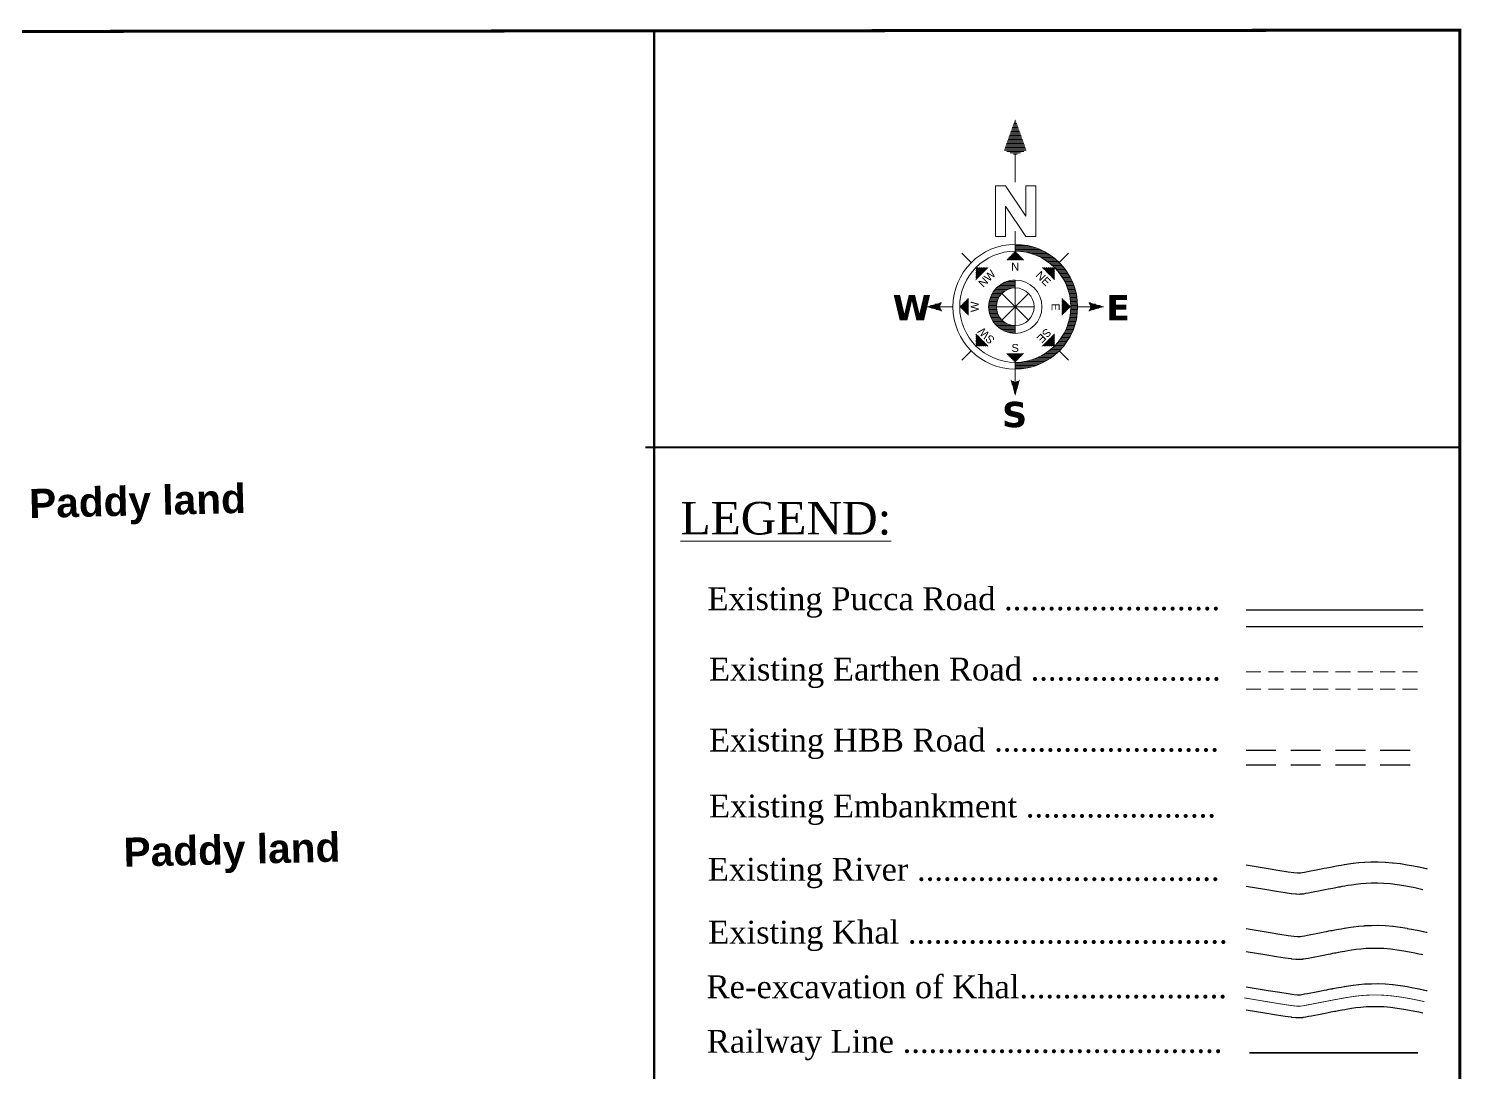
# Model space of a CAD drawing. Header units: millimetres. Extents: x 103 to 31097, y -128775 to -48.
# Drawn here: x 30616.6 to 31097.1, y -128333 to -127983 of the extents above; entities that cross this region are included whole.
import ezdxf
from ezdxf.enums import TextEntityAlignment as Align

# ---------------------------------------------------------------- set-up
doc = ezdxf.new("R2010")
doc.units = ezdxf.units.MM
doc.header["$MEASUREMENT"] = 0
for name, pattern in [('CENTERX2', [4, 2.5, -0.5, 0.5, -0.5]), ('DASHED2', [0.375, 0.25, -0.125]), ('HIDDENX2', [0.75, 0.5, -0.25])]:
    doc.linetypes.add(name, pattern=pattern)
for name, color, linetype in [('boundary', 7, 'Continuous'), ('Earthen Emb', 42, 'Continuous'), ('HBB_BFS Road', 7, 'DASHED2'), ('Khal', 4, 'Continuous'), ('RIVER', 150, 'Continuous'), ('TEXT', 5, 'Continuous')]:
    doc.layers.add(name, color=color, linetype=linetype)
for name, color, linetype, lineweight in [('Earthan Road', 7, 'DASHED2', 9), ('line', 10, 'Continuous', 9), ('OUTLINE', 7, 'Continuous', 15), ('p2', 32, 'Continuous', 15), ('PUCCA ROAD', 1, 'Continuous', 30), ('Rail Line', 14, 'TRACKS', 35)]:
    doc.layers.add(name, color=color, linetype=linetype, lineweight=lineweight)
doc.styles.add('b', font='times.ttf')
doc.styles.add('LEG', font='romantic.ttf')
doc.styles.add('Romans', font='arial.ttf')
doc.styles.get("Standard").update_dxf_attribs({"font": 'arial.ttf'})
doc.styles.add('sum', font='arialbd.ttf')
doc.linetypes.add('TRACKS', pattern='A,0.15,[130,ltypeshp.shx,S=0.25,R=0,X=0,Y=0],0.15', length=0.3)
pattern_1 = [(360, (26.19663, 31.512), (2e-14, 0.2822134), [])]
pattern_2 = [(360, (26.19663, 27.11894), (2e-14, 0.2822134), [])]
pattern_3 = [(180, (26.19663, 27.11894), (2e-14, 0.2822134), [])]
pattern_4 = [(45, (26.19663, 27.11894), (-0.199555, 0.199555), [])]
pattern_5 = [(90, (26.19663, 27.11894), (-0.2822134, 2e-14), [])]
pattern_6 = [(135, (26.19663, 27.11894), (-0.199555, -0.199555), [])]
pattern_7 = [(180, (26.19663, 27.11894), (-2e-14, -0.2822134), [])]
pattern_8 = [(225, (26.19663, 27.11894), (0.199555, -0.199555), [])]
pattern_9 = [(270, (26.19663, 27.11894), (0.2822134, -2e-14), [])]
pattern_10 = [(315, (26.19663, 27.11894), (0.199555, 0.199555), [])]

# ---------------------------------------------------------------- blocks, each defined once
blk = doc.blocks.new('A$C5FE22593')
h = blk.add_hatch()
h.set_pattern_fill('_USER', color=11, scale=0.282213, style=0, pattern_type=0)
h.set_pattern_definition(pattern_1)
h.paths.add_polyline_path([(26.2, 66.79), (23.84, 60.2), (26.2, 59.26), (28.55, 60.2)])
h = blk.add_hatch()
h.set_pattern_fill('_USER', color=11, scale=0.282213, style=0, pattern_type=0)
h.set_pattern_definition(pattern_1)
h.paths.add_polyline_path([(26.2, 66.79), (23.84, 60.2), (26.2, 59.26), (28.55, 60.2)])
h = blk.add_hatch()
h.set_pattern_fill('_USER', color=11, scale=0.282213, style=0, pattern_type=0)
h.set_pattern_definition(pattern_1)
h.paths.add_polyline_path([(26.2, 66.79), (23.84, 60.2), (26.2, 59.26), (28.55, 60.2)])
h = blk.add_hatch()
h.set_pattern_fill('_USER', color=11, scale=0.282213, style=0, pattern_type=0)
h.set_pattern_definition(pattern_1)
h.paths.add_polyline_path([(26.2, 66.79), (23.84, 60.2), (26.2, 59.26), (28.55, 60.2)])
h = blk.add_hatch(color=11)
h.paths.add_polyline_path([(26.2, 15.36), (26.2, 13.92, 1), (26.2, 40.32), (26.2, 38.88, -1)])
h.paths.add_polyline_path([(26.2, 31.11), (26.2, 32.76, 1), (26.2, 21.47), (26.2, 23.13, -1)])
h = blk.add_hatch(color=11)
h.paths.add_polyline_path([(26.2, 15.36), (26.2, 13.92, 1), (26.2, 40.32), (26.2, 38.88, -1)])
h.paths.add_polyline_path([(26.2, 31.11), (26.2, 32.76, 1), (26.2, 21.47), (26.2, 23.13, -1)])
h = blk.add_hatch(color=11)
h.paths.add_polyline_path([(26.2, 15.36), (26.2, 13.92, 1), (26.2, 40.32), (26.2, 38.88, -1)])
h.paths.add_polyline_path([(26.2, 31.11), (26.2, 32.76, 1), (26.2, 21.47), (26.2, 23.13, -1)])
h = blk.add_hatch(color=11)
h.paths.add_polyline_path([(26.2, 15.36), (26.2, 13.92, 1), (26.2, 40.32), (26.2, 38.88, -1)])
h.paths.add_polyline_path([(26.2, 31.11), (26.2, 32.76, 1), (26.2, 21.47), (26.2, 23.13, -1)])
h = blk.add_hatch()
h.set_pattern_fill('_USER', color=11, scale=0.282213, style=0, pattern_type=0)
h.set_pattern_definition(pattern_2)
h.paths.add_polyline_path([(39.4, 27.12, 0.414214), (26.2, 40.32), (26.2, 38.88, -0.414214), (37.96, 27.12, -0.414214), (26.2, 15.36), (26.2, 13.92, 0.414214)])
h = blk.add_hatch()
h.set_pattern_fill('_USER', color=11, scale=0.282213, style=0, pattern_type=0)
h.set_pattern_definition(pattern_2)
h.paths.add_polyline_path([(39.4, 27.12, 0.414214), (26.2, 40.32), (26.2, 38.88, -0.414214), (37.96, 27.12, -0.414214), (26.2, 15.36), (26.2, 13.92, 0.414214)])
h = blk.add_hatch()
h.set_pattern_fill('_USER', color=11, scale=0.282213, style=0, pattern_type=0)
h.set_pattern_definition(pattern_2)
h.paths.add_polyline_path([(39.4, 27.12, 0.414214), (26.2, 40.32), (26.2, 38.88, -0.414214), (37.96, 27.12, -0.414214), (26.2, 15.36), (26.2, 13.92, 0.414214)])
h = blk.add_hatch()
h.set_pattern_fill('_USER', color=11, scale=0.282213, style=0, pattern_type=0)
h.set_pattern_definition(pattern_2)
h.paths.add_polyline_path([(39.4, 27.12, 0.414214), (26.2, 40.32), (26.2, 38.88, -0.414214), (37.96, 27.12, -0.414214), (26.2, 15.36), (26.2, 13.92, 0.414214)])
h = blk.add_hatch()
h.set_pattern_fill('_USER', color=11, scale=0.282213, angle=90, style=0, pattern_type=0)
h.set_pattern_definition(pattern_5)
h.paths.add_polyline_path([(28.08, 37), (26.2, 38.88), (24.32, 37)])
h = blk.add_hatch()
h.set_pattern_fill('_USER', color=11, scale=0.282213, angle=90, style=0, pattern_type=0)
h.set_pattern_definition(pattern_5)
h.paths.add_polyline_path([(28.08, 37), (26.2, 38.88), (24.32, 37)])
h = blk.add_hatch()
h.set_pattern_fill('_USER', color=11, scale=0.282213, angle=90, style=0, pattern_type=0)
h.set_pattern_definition(pattern_5)
h.paths.add_polyline_path([(28.08, 37), (26.2, 38.88), (24.32, 37)])
h = blk.add_hatch()
h.set_pattern_fill('_USER', color=11, scale=0.282213, angle=90, style=0, pattern_type=0)
h.set_pattern_definition(pattern_5)
h.paths.add_polyline_path([(28.08, 37), (26.2, 38.88), (24.32, 37)])
h = blk.add_hatch()
h.set_pattern_fill('_USER', color=11, scale=0.282213, angle=135, style=0, pattern_type=0)
h.set_pattern_definition(pattern_6)
h.paths.add_polyline_path([(20.54, 35.43), (17.88, 35.43), (17.88, 32.77)])
h = blk.add_hatch()
h.set_pattern_fill('_USER', color=11, scale=0.282213, angle=135, style=0, pattern_type=0)
h.set_pattern_definition(pattern_6)
h.paths.add_polyline_path([(20.54, 35.43), (17.88, 35.43), (17.88, 32.77)])
h = blk.add_hatch()
h.set_pattern_fill('_USER', color=11, scale=0.282213, angle=135, style=0, pattern_type=0)
h.set_pattern_definition(pattern_6)
h.paths.add_polyline_path([(20.54, 35.43), (17.88, 35.43), (17.88, 32.77)])
h = blk.add_hatch()
h.set_pattern_fill('_USER', color=11, scale=0.282213, angle=135, style=0, pattern_type=0)
h.set_pattern_definition(pattern_6)
h.paths.add_polyline_path([(20.54, 35.43), (17.88, 35.43), (17.88, 32.77)])
h = blk.add_hatch()
h.set_pattern_fill('_USER', color=11, scale=0.282213, angle=45, style=0, pattern_type=0)
h.set_pattern_definition(pattern_4)
h.paths.add_polyline_path([(34.51, 32.77), (34.51, 35.43), (31.85, 35.43)])
h = blk.add_hatch()
h.set_pattern_fill('_USER', color=11, scale=0.282213, angle=45, style=0, pattern_type=0)
h.set_pattern_definition(pattern_4)
h.paths.add_polyline_path([(34.51, 32.77), (34.51, 35.43), (31.85, 35.43)])
h = blk.add_hatch()
h.set_pattern_fill('_USER', color=11, scale=0.282213, angle=45, style=0, pattern_type=0)
h.set_pattern_definition(pattern_4)
h.paths.add_polyline_path([(34.51, 32.77), (34.51, 35.43), (31.85, 35.43)])
h = blk.add_hatch()
h.set_pattern_fill('_USER', color=11, scale=0.282213, angle=45, style=0, pattern_type=0)
h.set_pattern_definition(pattern_4)
h.paths.add_polyline_path([(34.51, 32.77), (34.51, 35.43), (31.85, 35.43)])
h = blk.add_hatch()
h.set_pattern_fill('_USER', color=11, scale=0.282213, style=0, pattern_type=0)
h.set_pattern_definition(pattern_2)
h.paths.add_polyline_path([(26.2, 31.11), (26.2, 32.76, 0.414214), (20.55, 27.12, 0.414214), (26.2, 21.47), (26.2, 23.13, -0.414214), (22.21, 27.12, -0.414214)])
h = blk.add_hatch()
h.set_pattern_fill('_USER', color=11, scale=0.282213, style=0, pattern_type=0)
h.set_pattern_definition(pattern_2)
h.paths.add_polyline_path([(26.2, 31.11), (26.2, 32.76, 0.414214), (20.55, 27.12, 0.414214), (26.2, 21.47), (26.2, 23.13, -0.414214), (22.21, 27.12, -0.414214)])
h = blk.add_hatch()
h.set_pattern_fill('_USER', color=11, scale=0.282213, style=0, pattern_type=0)
h.set_pattern_definition(pattern_2)
h.paths.add_polyline_path([(26.2, 31.11), (26.2, 32.76, 0.414214), (20.55, 27.12, 0.414214), (26.2, 21.47), (26.2, 23.13, -0.414214), (22.21, 27.12, -0.414214)])
h = blk.add_hatch()
h.set_pattern_fill('_USER', color=11, scale=0.282213, style=0, pattern_type=0)
h.set_pattern_definition(pattern_2)
h.paths.add_polyline_path([(26.2, 31.11), (26.2, 32.76, 0.414214), (20.55, 27.12, 0.414214), (26.2, 21.47), (26.2, 23.13, -0.414214), (22.21, 27.12, -0.414214)])
h = blk.add_hatch()
h.set_pattern_fill('_USER', color=11, scale=0.282213, style=0, pattern_type=0)
h.set_pattern_definition(pattern_3)
h.paths.add_polyline_path([(10.67, 26.18), (10.2, 27.12), (10.67, 28.06), (7.38, 27.12)])
h = blk.add_hatch()
h.set_pattern_fill('_USER', color=11, scale=0.282213, style=0, pattern_type=0)
h.set_pattern_definition(pattern_3)
h.paths.add_polyline_path([(10.67, 26.18), (10.2, 27.12), (10.67, 28.06), (7.38, 27.12)])
h = blk.add_hatch()
h.set_pattern_fill('_USER', color=11, scale=0.282213, style=0, pattern_type=0)
h.set_pattern_definition(pattern_3)
h.paths.add_polyline_path([(10.67, 26.18), (10.2, 27.12), (10.67, 28.06), (7.38, 27.12)])
h = blk.add_hatch()
h.set_pattern_fill('_USER', color=11, scale=0.282213, style=0, pattern_type=0)
h.set_pattern_definition(pattern_3)
h.paths.add_polyline_path([(10.67, 26.18), (10.2, 27.12), (10.67, 28.06), (7.38, 27.12)])
h = blk.add_hatch()
h.set_pattern_fill('_USER', color=11, scale=0.282213, angle=180, style=0, pattern_type=0)
h.set_pattern_definition(pattern_7)
h.paths.add_polyline_path([(16.32, 29), (14.44, 27.12), (16.32, 25.24)])
h = blk.add_hatch()
h.set_pattern_fill('_USER', color=11, scale=0.282213, angle=180, style=0, pattern_type=0)
h.set_pattern_definition(pattern_7)
h.paths.add_polyline_path([(16.32, 29), (14.44, 27.12), (16.32, 25.24)])
h = blk.add_hatch()
h.set_pattern_fill('_USER', color=11, scale=0.282213, angle=180, style=0, pattern_type=0)
h.set_pattern_definition(pattern_7)
h.paths.add_polyline_path([(16.32, 29), (14.44, 27.12), (16.32, 25.24)])
h = blk.add_hatch()
h.set_pattern_fill('_USER', color=11, scale=0.282213, angle=180, style=0, pattern_type=0)
h.set_pattern_definition(pattern_7)
h.paths.add_polyline_path([(16.32, 29), (14.44, 27.12), (16.32, 25.24)])
h = blk.add_hatch()
h.set_pattern_fill('_USER', color=11, scale=0.282213, style=0, pattern_type=0)
h.set_pattern_definition(pattern_2)
h.paths.add_polyline_path([(36.07, 29), (36.07, 25.24), (37.96, 27.12)])
h = blk.add_hatch()
h.set_pattern_fill('_USER', color=11, scale=0.282213, style=0, pattern_type=0)
h.set_pattern_definition(pattern_2)
h.paths.add_polyline_path([(36.07, 29), (36.07, 25.24), (37.96, 27.12)])
h = blk.add_hatch()
h.set_pattern_fill('_USER', color=11, scale=0.282213, style=0, pattern_type=0)
h.set_pattern_definition(pattern_2)
h.paths.add_polyline_path([(36.07, 29), (36.07, 25.24), (37.96, 27.12)])
h = blk.add_hatch()
h.set_pattern_fill('_USER', color=11, scale=0.282213, style=0, pattern_type=0)
h.set_pattern_definition(pattern_2)
h.paths.add_polyline_path([(36.07, 29), (36.07, 25.24), (37.96, 27.12)])
h = blk.add_hatch()
h.set_pattern_fill('_USER', color=11, scale=0.282213, style=0, pattern_type=0)
h.set_pattern_definition(pattern_2)
h.paths.add_polyline_path([(45.01, 27.12), (41.72, 28.06), (42.19, 27.12), (41.72, 26.18)])
h = blk.add_hatch()
h.set_pattern_fill('_USER', color=11, scale=0.282213, style=0, pattern_type=0)
h.set_pattern_definition(pattern_2)
h.paths.add_polyline_path([(45.01, 27.12), (41.72, 28.06), (42.19, 27.12), (41.72, 26.18)])
h = blk.add_hatch()
h.set_pattern_fill('_USER', color=11, scale=0.282213, style=0, pattern_type=0)
h.set_pattern_definition(pattern_2)
h.paths.add_polyline_path([(45.01, 27.12), (41.72, 28.06), (42.19, 27.12), (41.72, 26.18)])
h = blk.add_hatch()
h.set_pattern_fill('_USER', color=11, scale=0.282213, style=0, pattern_type=0)
h.set_pattern_definition(pattern_2)
h.paths.add_polyline_path([(45.01, 27.12), (41.72, 28.06), (42.19, 27.12), (41.72, 26.18)])
h = blk.add_hatch()
h.set_pattern_fill('_USER', color=11, scale=0.282213, angle=-135, style=0, pattern_type=0)
h.set_pattern_definition(pattern_8)
h.paths.add_polyline_path([(17.88, 21.46), (17.88, 18.8), (20.54, 18.8)])
h = blk.add_hatch()
h.set_pattern_fill('_USER', color=11, scale=0.282213, angle=-135, style=0, pattern_type=0)
h.set_pattern_definition(pattern_8)
h.paths.add_polyline_path([(17.88, 21.46), (17.88, 18.8), (20.54, 18.8)])
h = blk.add_hatch()
h.set_pattern_fill('_USER', color=11, scale=0.282213, angle=-135, style=0, pattern_type=0)
h.set_pattern_definition(pattern_8)
h.paths.add_polyline_path([(17.88, 21.46), (17.88, 18.8), (20.54, 18.8)])
h = blk.add_hatch()
h.set_pattern_fill('_USER', color=11, scale=0.282213, angle=-135, style=0, pattern_type=0)
h.set_pattern_definition(pattern_8)
h.paths.add_polyline_path([(17.88, 21.46), (17.88, 18.8), (20.54, 18.8)])
h = blk.add_hatch()
h.set_pattern_fill('_USER', color=11, scale=0.282213, angle=-45, style=0, pattern_type=0)
h.set_pattern_definition(pattern_10)
h.paths.add_polyline_path([(31.85, 18.8), (34.51, 18.8), (34.51, 21.46)])
h = blk.add_hatch()
h.set_pattern_fill('_USER', color=11, scale=0.282213, angle=-45, style=0, pattern_type=0)
h.set_pattern_definition(pattern_10)
h.paths.add_polyline_path([(31.85, 18.8), (34.51, 18.8), (34.51, 21.46)])
h = blk.add_hatch()
h.set_pattern_fill('_USER', color=11, scale=0.282213, angle=-45, style=0, pattern_type=0)
h.set_pattern_definition(pattern_10)
h.paths.add_polyline_path([(31.85, 18.8), (34.51, 18.8), (34.51, 21.46)])
h = blk.add_hatch()
h.set_pattern_fill('_USER', color=11, scale=0.282213, angle=-45, style=0, pattern_type=0)
h.set_pattern_definition(pattern_10)
h.paths.add_polyline_path([(31.85, 18.8), (34.51, 18.8), (34.51, 21.46)])
h = blk.add_hatch()
h.set_pattern_fill('_USER', color=11, scale=0.282213, angle=-90, style=0, pattern_type=0)
h.set_pattern_definition(pattern_9)
h.paths.add_polyline_path([(24.32, 17.24), (26.2, 15.36), (28.08, 17.24)])
h = blk.add_hatch()
h.set_pattern_fill('_USER', color=11, scale=0.282213, angle=-90, style=0, pattern_type=0)
h.set_pattern_definition(pattern_9)
h.paths.add_polyline_path([(24.32, 17.24), (26.2, 15.36), (28.08, 17.24)])
h = blk.add_hatch()
h.set_pattern_fill('_USER', color=11, scale=0.282213, angle=-90, style=0, pattern_type=0)
h.set_pattern_definition(pattern_9)
h.paths.add_polyline_path([(24.32, 17.24), (26.2, 15.36), (28.08, 17.24)])
h = blk.add_hatch()
h.set_pattern_fill('_USER', color=11, scale=0.282213, angle=-90, style=0, pattern_type=0)
h.set_pattern_definition(pattern_9)
h.paths.add_polyline_path([(24.32, 17.24), (26.2, 15.36), (28.08, 17.24)])
h = blk.add_hatch()
h.set_pattern_fill('_USER', color=11, scale=0.282213, style=0, pattern_type=0)
h.set_pattern_definition(pattern_2)
h.paths.add_polyline_path([(27.14, 11.6), (26.2, 11.13), (25.26, 11.6), (26.2, 8.3)])
h = blk.add_hatch()
h.set_pattern_fill('_USER', color=11, scale=0.282213, style=0, pattern_type=0)
h.set_pattern_definition(pattern_2)
h.paths.add_polyline_path([(27.14, 11.6), (26.2, 11.13), (25.26, 11.6), (26.2, 8.3)])
h = blk.add_hatch()
h.set_pattern_fill('_USER', color=11, scale=0.282213, style=0, pattern_type=0)
h.set_pattern_definition(pattern_2)
h.paths.add_polyline_path([(27.14, 11.6), (26.2, 11.13), (25.26, 11.6), (26.2, 8.3)])
h = blk.add_hatch()
h.set_pattern_fill('_USER', color=11, scale=0.282213, style=0, pattern_type=0)
h.set_pattern_definition(pattern_2)
h.paths.add_polyline_path([(27.14, 11.6), (26.2, 11.13), (25.26, 11.6), (26.2, 8.3)])
at = {"color": 11}
for p, q in [((26.2, 53.5), (26.2, 59.26)), ((26.2, 53.5), (26.2, 59.26)), ((26.2, 53.5), (26.2, 59.26)), ((26.2, 53.5), (26.2, 59.26)), ((26.2, 40.32), (26.2, 43.11)), ((26.2, 40.32), (26.2, 43.11)), ((26.2, 40.32), (26.2, 43.11)), ((26.2, 40.32), (26.2, 43.11)), ((26.2, 40.32), (26.2, 38.88)), ((26.2, 40.32), (26.2, 38.88)), ((26.2, 40.32), (26.2, 38.88)), ((26.2, 40.32), (26.2, 38.88)), ((16.86, 36.46), (14.89, 38.43)), ((16.86, 36.46), (14.89, 38.43)), ((16.86, 36.46), (14.89, 38.43)), ((16.86, 36.46), (14.89, 38.43)), ((35.53, 36.46), (37.5, 38.43)), ((35.53, 36.46), (37.5, 38.43)), ((35.53, 36.46), (37.5, 38.43)), ((35.53, 36.46), (37.5, 38.43)), ((26.2, 31.11), (26.2, 32.76)), ((26.2, 31.11), (26.2, 32.76)), ((26.2, 31.11), (26.2, 32.76)), ((26.2, 31.11), (26.2, 32.76)), ((26.2, 23.13), (26.2, 31.11)), ((26.2, 31.11), (26.2, 23.13)), ((26.2, 23.13), (26.2, 31.11)), ((26.2, 31.11), (26.2, 23.13)), ((26.2, 23.13), (26.2, 31.11)), ((26.2, 31.11), (26.2, 23.13)), ((26.2, 23.13), (26.2, 31.11)), ((26.2, 31.11), (26.2, 23.13)), ((23.37, 24.3), (29.02, 29.94)), ((29.02, 24.3), (23.37, 29.94)), ((29.02, 29.94), (23.37, 24.3)), ((23.37, 29.94), (29.02, 24.3)), ((23.37, 24.3), (29.02, 29.94)), ((29.02, 24.3), (23.37, 29.94)), ((29.02, 29.94), (23.37, 24.3)), ((23.37, 29.94), (29.02, 24.3)), ((23.37, 24.3), (29.02, 29.94)), ((29.02, 24.3), (23.37, 29.94)), ((29.02, 29.94), (23.37, 24.3)), ((23.37, 29.94), (29.02, 24.3)), ((23.37, 24.3), (29.02, 29.94)), ((29.02, 24.3), (23.37, 29.94)), ((29.02, 29.94), (23.37, 24.3)), ((23.37, 29.94), (29.02, 24.3)), ((12.99, 27.12), (10.2, 27.12)), ((12.99, 27.12), (10.2, 27.12)), ((12.99, 27.12), (10.2, 27.12)), ((12.99, 27.12), (10.2, 27.12)), ((22.21, 27.12), (30.19, 27.12)), ((30.19, 27.12), (22.21, 27.12)), ((22.21, 27.12), (30.19, 27.12)), ((30.19, 27.12), (22.21, 27.12)), ((22.21, 27.12), (30.19, 27.12)), ((30.19, 27.12), (22.21, 27.12)), ((22.21, 27.12), (30.19, 27.12)), ((30.19, 27.12), (22.21, 27.12)), ((39.4, 27.12), (42.19, 27.12)), ((39.4, 27.12), (42.19, 27.12)), ((39.4, 27.12), (42.19, 27.12)), ((39.4, 27.12), (42.19, 27.12)), ((26.2, 23.13), (26.2, 21.47)), ((26.2, 23.13), (26.2, 21.47)), ((26.2, 23.13), (26.2, 21.47)), ((26.2, 23.13), (26.2, 21.47)), ((16.86, 17.78), (14.89, 15.81)), ((16.86, 17.78), (14.89, 15.81)), ((16.86, 17.78), (14.89, 15.81)), ((16.86, 17.78), (14.89, 15.81)), ((26.2, 13.92), (26.2, 15.36)), ((26.2, 13.92), (26.2, 15.36)), ((26.2, 13.92), (26.2, 15.36)), ((26.2, 13.92), (26.2, 15.36)), ((35.53, 17.78), (37.5, 15.81)), ((35.53, 17.78), (37.5, 15.81)), ((35.53, 17.78), (37.5, 15.81)), ((35.53, 17.78), (37.5, 15.81)), ((26.2, 13.92), (26.2, 11.13)), ((26.2, 13.92), (26.2, 11.13)), ((26.2, 13.92), (26.2, 11.13)), ((26.2, 13.92), (26.2, 11.13))]:
    blk.add_line(p, q, dxfattribs=at)
at = {"color": 1}
for p, q in [((22.03, 52.68), (24.16, 52.68)), ((22.03, 42.01), (22.03, 52.68)), ((22.03, 52.68), (24.16, 52.68)), ((22.03, 42.01), (22.03, 52.68)), ((22.03, 52.68), (24.16, 52.68)), ((22.03, 42.01), (22.03, 52.68)), ((22.03, 52.68), (24.16, 52.68)), ((22.03, 42.01), (22.03, 52.68)), ((24.16, 52.68), (28.43, 46.28)), ((24.16, 52.68), (28.43, 46.28)), ((24.16, 52.68), (28.43, 46.28)), ((24.16, 52.68), (28.43, 46.28)), ((28.43, 52.68), (30.56, 52.68)), ((28.43, 46.28), (28.43, 52.68)), ((28.43, 52.68), (30.56, 52.68)), ((28.43, 46.28), (28.43, 52.68)), ((28.43, 52.68), (30.56, 52.68)), ((28.43, 46.28), (28.43, 52.68)), ((28.43, 52.68), (30.56, 52.68)), ((28.43, 46.28), (28.43, 52.68)), ((30.56, 52.68), (30.56, 42.01)), ((30.56, 52.68), (30.56, 42.01)), ((30.56, 52.68), (30.56, 42.01)), ((30.56, 52.68), (30.56, 42.01)), ((24.16, 48.41), (24.16, 42.01)), ((28.43, 42.01), (24.16, 48.41)), ((24.16, 48.41), (24.16, 42.01)), ((28.43, 42.01), (24.16, 48.41)), ((24.16, 48.41), (24.16, 42.01)), ((28.43, 42.01), (24.16, 48.41)), ((24.16, 48.41), (24.16, 42.01)), ((28.43, 42.01), (24.16, 48.41)), ((24.16, 42.01), (22.03, 42.01)), ((24.16, 42.01), (22.03, 42.01)), ((24.16, 42.01), (22.03, 42.01)), ((24.16, 42.01), (22.03, 42.01)), ((30.56, 42.01), (28.43, 42.01)), ((30.56, 42.01), (28.43, 42.01)), ((30.56, 42.01), (28.43, 42.01)), ((30.56, 42.01), (28.43, 42.01))]:
    blk.add_line(p, q, dxfattribs=at)
at = {"color": 11}
for radius in [13.2, 13.2, 13.2, 13.2, 11.76, 11.76, 11.76, 11.76, 5.64, 5.64, 5.64, 5.64, 3.99, 3.99, 3.99, 3.99]:
    blk.add_circle((26.2, 27.12), radius, dxfattribs=at)
for points in [[(26.2, 66.79), (23.84, 60.2), (26.2, 59.26)], [(26.2, 66.79), (23.84, 60.2), (26.2, 59.26)], [(26.2, 66.79), (23.84, 60.2), (26.2, 59.26)], [(26.2, 66.79), (23.84, 60.2), (26.2, 59.26)], [(26.2, 59.26), (28.55, 60.2), (26.2, 66.79)], [(26.2, 59.26), (28.55, 60.2), (26.2, 66.79)], [(26.2, 59.26), (28.55, 60.2), (26.2, 66.79)], [(26.2, 59.26), (28.55, 60.2), (26.2, 66.79)], [(26.2, 38.88), (28.08, 37), (24.32, 37)], [(26.2, 38.88), (28.08, 37), (24.32, 37)], [(26.2, 38.88), (28.08, 37), (24.32, 37)], [(26.2, 38.88), (28.08, 37), (24.32, 37)], [(17.88, 35.43), (20.54, 35.43), (17.88, 32.77)], [(17.88, 35.43), (20.54, 35.43), (17.88, 32.77)], [(17.88, 35.43), (20.54, 35.43), (17.88, 32.77)], [(17.88, 35.43), (20.54, 35.43), (17.88, 32.77)], [(34.51, 35.43), (34.51, 32.77), (31.85, 35.43)], [(34.51, 35.43), (34.51, 32.77), (31.85, 35.43)], [(34.51, 35.43), (34.51, 32.77), (31.85, 35.43)], [(34.51, 35.43), (34.51, 32.77), (31.85, 35.43)], [(7.38, 27.12), (10.67, 28.06), (10.2, 27.12)], [(7.38, 27.12), (10.67, 28.06), (10.2, 27.12)], [(7.38, 27.12), (10.67, 28.06), (10.2, 27.12)], [(7.38, 27.12), (10.67, 28.06), (10.2, 27.12)], [(14.44, 27.12), (16.32, 29), (16.32, 25.24)], [(14.44, 27.12), (16.32, 29), (16.32, 25.24)], [(14.44, 27.12), (16.32, 29), (16.32, 25.24)], [(14.44, 27.12), (16.32, 29), (16.32, 25.24)], [(37.96, 27.12), (36.07, 25.24), (36.07, 29)], [(37.96, 27.12), (36.07, 25.24), (36.07, 29)], [(37.96, 27.12), (36.07, 25.24), (36.07, 29)], [(37.96, 27.12), (36.07, 25.24), (36.07, 29)], [(41.72, 28.06), (42.19, 27.12), (45.01, 27.12)], [(41.72, 28.06), (42.19, 27.12), (45.01, 27.12)], [(41.72, 28.06), (42.19, 27.12), (45.01, 27.12)], [(41.72, 28.06), (42.19, 27.12), (45.01, 27.12)], [(10.67, 26.18), (10.2, 27.12), (7.38, 27.12)], [(10.67, 26.18), (10.2, 27.12), (7.38, 27.12)], [(10.67, 26.18), (10.2, 27.12), (7.38, 27.12)], [(10.67, 26.18), (10.2, 27.12), (7.38, 27.12)], [(45.01, 27.12), (41.72, 26.18), (42.19, 27.12)], [(45.01, 27.12), (41.72, 26.18), (42.19, 27.12)], [(45.01, 27.12), (41.72, 26.18), (42.19, 27.12)], [(45.01, 27.12), (41.72, 26.18), (42.19, 27.12)], [(17.88, 18.8), (17.88, 21.46), (20.54, 18.8)], [(17.88, 18.8), (17.88, 21.46), (20.54, 18.8)], [(17.88, 18.8), (17.88, 21.46), (20.54, 18.8)], [(17.88, 18.8), (17.88, 21.46), (20.54, 18.8)], [(34.51, 18.8), (31.85, 18.8), (34.51, 21.46)], [(34.51, 18.8), (31.85, 18.8), (34.51, 21.46)], [(34.51, 18.8), (31.85, 18.8), (34.51, 21.46)], [(34.51, 18.8), (31.85, 18.8), (34.51, 21.46)], [(26.2, 15.36), (24.32, 17.24), (28.08, 17.24)], [(26.2, 15.36), (24.32, 17.24), (28.08, 17.24)], [(26.2, 15.36), (24.32, 17.24), (28.08, 17.24)], [(26.2, 15.36), (24.32, 17.24), (28.08, 17.24)], [(26.2, 8.3), (25.26, 11.6), (26.2, 11.13)], [(26.2, 8.3), (25.26, 11.6), (26.2, 11.13)], [(26.2, 8.3), (25.26, 11.6), (26.2, 11.13)], [(26.2, 8.3), (25.26, 11.6), (26.2, 11.13)], [(27.14, 11.6), (26.2, 11.13), (26.2, 8.3)], [(27.14, 11.6), (26.2, 11.13), (26.2, 8.3)], [(27.14, 11.6), (26.2, 11.13), (26.2, 8.3)], [(27.14, 11.6), (26.2, 11.13), (26.2, 8.3)]]:
    blk.add_solid(points, dxfattribs=at)
at = {"color": 11, "style": 'Romans'}
for s, p in [('N', (26.2, 34.74)), ('N', (26.2, 34.74)), ('N', (26.2, 34.74)), ('N', (26.2, 34.74)), ('S', (26.19, 17.56)), ('S', (26.19, 17.56)), ('S', (26.19, 17.56)), ('S', (26.19, 17.56))]:
    blk.add_text(s, height=1.69, dxfattribs=at).set_placement(p, align=Align.CENTER)
for s, height, rotation, p in [('NW', 1.693, 45, (20.81, 32.51)), ('NW', 1.693, 45, (20.81, 32.51)), ('NW', 1.693, 45, (20.81, 32.51)), ('NW', 1.693, 45, (20.81, 32.51)), ('NE', 1.693, 315, (31.57, 32.5)), ('NE', 1.693, 315, (31.57, 32.5)), ('NE', 1.693, 315, (31.57, 32.5)), ('NE', 1.693, 315, (31.57, 32.5)), ('W', 1.69, 90, (18.48, 27.11)), ('W', 1.69, 90, (18.48, 27.11)), ('W', 1.69, 90, (18.48, 27.11)), ('W', 1.69, 90, (18.48, 27.11)), ('E', 1.69, 270, (33.89, 27.05)), ('E', 1.69, 270, (33.89, 27.05)), ('E', 1.69, 270, (33.89, 27.05)), ('E', 1.69, 270, (33.89, 27.05)), ('SW', 1.693, 135, (20.67, 21.59)), ('SW', 1.693, 135, (20.67, 21.59)), ('SW', 1.693, 135, (20.67, 21.59)), ('SW', 1.693, 135, (20.67, 21.59)), ('SE', 1.693, 225, (31.7, 21.6)), ('SE', 1.693, 225, (31.7, 21.6)), ('SE', 1.693, 225, (31.7, 21.6)), ('SE', 1.693, 225, (31.7, 21.6))]:
    blk.add_text(s, height=height, rotation=rotation, dxfattribs=at).set_placement(p, align=Align.CENTER)
at = {"layer": 'p2', "color": 1, "char_height": 5.3676, "attachment_point": 5}
for s, insert in [('{\\fVerdana|b1|i0|c0|p34;W}', (4.33, 26.9)), ('{\\fVerdana|b1|i0|c0|p34;W}', (4.33, 26.9)), ('{\\fVerdana|b1|i0|c0|p34;W}', (4.33, 26.9)), ('{\\fVerdana|b1|i0|c0|p34;W}', (4.33, 26.9)), ('{\\fVerdana|b1|i0|c0|p34;E}', (47.97, 26.9)), ('{\\fVerdana|b1|i0|c0|p34;E}', (47.97, 26.9)), ('{\\fVerdana|b1|i0|c0|p34;E}', (47.97, 26.9)), ('{\\fVerdana|b1|i0|c0|p34;E}', (47.97, 26.9)), ('{\\fVerdana|b1|i0|c0|p34;S}', (26.07, 4.27)), ('{\\fVerdana|b1|i0|c0|p34;S}', (26.07, 4.27)), ('{\\fVerdana|b1|i0|c0|p34;S}', (26.07, 4.27)), ('{\\fVerdana|b1|i0|c0|p34;S}', (26.07, 4.27))]:
    blk.add_mtext(s, dxfattribs=dict(at, insert=insert))

msp = doc.modelspace()

# ---------------------------------------------------------------- linework, layer by layer
at = {"layer": 'boundary', "color": 0}
for points, const_width in [([(29988.69, -127984.47), (31096.58, -127983.5), (31096.58, -128773.3), (29988.69, -128774.27), (29988.69, -127984.47)], 1.01), ([(30826.41, -128605.42), (30826.41, -127983.5)], 0.736), ([(30823.38, -128123.4), (31096.58, -128123.4)], 0.777)]:
    msp.add_lwpolyline(points, dxfattribs=dict(at, const_width=const_width))
at = {"layer": 'Earthan Road', "color": 7, "linetype": 'HIDDENX2', "ltscale": 10}
for points in [[(31024.89, -128198.72), (31084.26, -128198.72)], [(31024.89, -128204.55), (31084.22, -128204.55)]]:
    msp.add_lwpolyline(points, dxfattribs=at)
at = {"layer": 'Earthen Emb', "lineweight": 30}
for points in [[(31024.89, -128245.94, 0, 0, 0), (31084.22, -128245.94, 2.53, 2.53, 0)], [(31024.89, -128252.17, 0, 0, 0), (31084.22, -128252.17, 2.53, 2.53, 0)]]:
    msp.add_lwpolyline(points, format="xyseb", dxfattribs=at)
at = {"layer": 'HBB_BFS Road', "color": 1, "linetype": 'DASHED2', "lineweight": 25, "ltscale": 40, "flags": 128}
for points in [[(31024.89, -128224.93), (31084.26, -128224.93)], [(31024.89, -128229.88), (31084.22, -128229.88)]]:
    msp.add_lwpolyline(points, dxfattribs=at)
at = {"layer": 'Khal', "color": 4, "linetype": 'Continuous'}
for points in [[(31024.89, -128284.72), (31032.35, -128285.97), (31036.23, -128286.62), (31039.04, -128287.06), (31040.95, -128287.33), (31042.13, -128287.45), (31042.74, -128287.47), (31043.12, -128287.43), (31043.66, -128287.34), (31044.51, -128287.17), (31045.53, -128286.98), (31046.65, -128286.76), (31047.81, -128286.53), (31048.98, -128286.31), (31050.1, -128286.09), (31051.12, -128285.89), (31051.99, -128285.72), (31052.69, -128285.59), (31053.25, -128285.48, -0.000461), (31053.25, -128285.48), (31053.72, -128285.39, -0.000727), (31053.73, -128285.39), (31054.17, -128285.31, -0.000788), (31054.18, -128285.31), (31054.64, -128285.22, -0.0006), (31054.65, -128285.22), (31055.19, -128285.12, -0.00033), (31055.19, -128285.12), (31055.87, -128285), (31056.73, -128284.84, -0.000676), (31056.74, -128284.84), (31057.83, -128284.65, -0.003183), (31057.88, -128284.64), (31059.19, -128284.43, -0.005207), (31059.27, -128284.41), (31060.79, -128284.2, -0.006703), (31060.89, -128284.18), (31062.6, -128283.99, -0.007978), (31062.71, -128283.98), (31064.59, -128283.82, -0.009172), (31064.72, -128283.81), (31066.76, -128283.72, -0.010353), (31066.9, -128283.71), (31069.07, -128283.7, -0.01156), (31069.23, -128283.7), (31071.51, -128283.8, -0.011928), (31071.68, -128283.81), (31074.04, -128284.02, -0.009419), (31074.17, -128284.03), (31076.53, -128284.33, -0.007149), (31076.63, -128284.35), (31078.89, -128284.7, -0.0056), (31078.97, -128284.72), (31081.03, -128285.09, -0.004498), (31081.09, -128285.1), (31082.87, -128285.45, -0.003682), (31082.92, -128285.46), (31084.31, -128285.76, -0.003044), (31084.35, -128285.77), (31085.25, -128285.97, -0.002369), (31085.28, -128285.98), (31085.61, -128286.05)], [(31024.89, -128292.44), (31031.19, -128293.49, 0.000575), (31031.2, -128293.49), (31035.09, -128294.14, 0.001752), (31035.12, -128294.14), (31037.97, -128294.59, 0.00424), (31038.02, -128294.6), (31040.03, -128294.88, 0.009421), (31040.16, -128294.9), (31041.54, -128295.04, 0.018889), (31041.81, -128295.06), (31042.76, -128295.08, 0.028642), (31043.16, -128295.07), (31043.89, -128295.01, 0.022093), (31044.2, -128294.96), (31044.92, -128294.84, 0.00369), (31044.97, -128294.83), (31045.85, -128294.66), (31046.87, -128294.46), (31047.99, -128294.24), (31049.15, -128294.02), (31050.32, -128293.79), (31051.44, -128293.58), (31052.46, -128293.38), (31053.33, -128293.21), (31054.03, -128293.08), (31054.58, -128292.97), (31055.04, -128292.88), (31055.46, -128292.8), (31055.91, -128292.72), (31056.45, -128292.62), (31057.12, -128292.5), (31057.97, -128292.35), (31059.04, -128292.16), (31060.3, -128291.95), (31061.74, -128291.75), (31063.35, -128291.56), (31065.12, -128291.41), (31067.01, -128291.33), (31069.02, -128291.32), (31071.13, -128291.4), (31073.34, -128291.6), (31075.59, -128291.89), (31077.76, -128292.23), (31079.75, -128292.58), (31081.47, -128292.92), (31082.81, -128293.21), (31083.68, -128293.41), (31084.22, -128293.54)]]:
    msp.add_lwpolyline(points, format="xyb", dxfattribs=at)
at = {"layer": 'Khal', "color": 3, "lineweight": 25, "ltscale": 0.1}
for points in [[(31024.89, -128304.28), (31032.35, -128305.53), (31036.23, -128306.17), (31039.04, -128306.61), (31040.95, -128306.88), (31042.13, -128307), (31042.74, -128307.02), (31043.12, -128306.99), (31043.66, -128306.89), (31044.51, -128306.73), (31045.53, -128306.53), (31046.65, -128306.31), (31047.81, -128306.09), (31048.98, -128305.86), (31050.1, -128305.64), (31051.12, -128305.45), (31051.99, -128305.28), (31052.69, -128305.14), (31053.25, -128305.04, -0.000461), (31053.25, -128305.04), (31053.72, -128304.95, -0.000727), (31053.73, -128304.94), (31054.17, -128304.86, -0.000788), (31054.18, -128304.86), (31054.64, -128304.78, -0.0006), (31054.65, -128304.77), (31055.19, -128304.68, -0.00033), (31055.19, -128304.67), (31055.87, -128304.55), (31056.73, -128304.4, -0.000676), (31056.74, -128304.4), (31057.83, -128304.2, -0.003183), (31057.88, -128304.19), (31059.19, -128303.98, -0.005207), (31059.27, -128303.97), (31060.79, -128303.75, -0.006703), (31060.89, -128303.74), (31062.6, -128303.54, -0.007978), (31062.71, -128303.53), (31064.59, -128303.37, -0.009172), (31064.72, -128303.36), (31066.76, -128303.27, -0.010353), (31066.9, -128303.27), (31069.07, -128303.25, -0.01156), (31069.23, -128303.26), (31071.51, -128303.35, -0.011928), (31071.68, -128303.36), (31074.04, -128303.57, -0.009419), (31074.17, -128303.59), (31076.53, -128303.89, -0.007149), (31076.63, -128303.9), (31078.89, -128304.26, -0.0056), (31078.97, -128304.27), (31081.03, -128304.64, -0.004498), (31081.09, -128304.65), (31082.87, -128305, -0.003682), (31082.92, -128305.01), (31084.31, -128305.31, -0.003044), (31084.35, -128305.32), (31085.25, -128305.52, -0.002369), (31085.28, -128305.53), (31085.61, -128305.61)], [(31024.89, -128311.99), (31031.19, -128313.04, 0.000575), (31031.2, -128313.05), (31035.09, -128313.69, 0.001752), (31035.12, -128313.69), (31037.97, -128314.14, 0.00424), (31038.02, -128314.15), (31040.03, -128314.44, 0.009421), (31040.16, -128314.45), (31041.54, -128314.59, 0.018889), (31041.81, -128314.61), (31042.76, -128314.64, 0.028642), (31043.16, -128314.62), (31043.89, -128314.56, 0.022093), (31044.2, -128314.52), (31044.92, -128314.39, 0.00369), (31044.97, -128314.38), (31045.85, -128314.21), (31046.87, -128314.01), (31047.99, -128313.8), (31049.15, -128313.57), (31050.32, -128313.35), (31051.44, -128313.13), (31052.46, -128312.93), (31053.33, -128312.76), (31054.03, -128312.63), (31054.58, -128312.52), (31055.04, -128312.44), (31055.46, -128312.36), (31055.91, -128312.27), (31056.45, -128312.18), (31057.12, -128312.06), (31057.97, -128311.9), (31059.04, -128311.71), (31060.3, -128311.51), (31061.74, -128311.3), (31063.35, -128311.11), (31065.12, -128310.97), (31067.01, -128310.88), (31069.02, -128310.87), (31071.13, -128310.96), (31073.34, -128311.15), (31075.59, -128311.44), (31077.76, -128311.78), (31079.75, -128312.14), (31081.47, -128312.48), (31082.81, -128312.76), (31083.68, -128312.96), (31084.22, -128313.09)]]:
    msp.add_lwpolyline(points, format="xyb", dxfattribs=at)
at = {"layer": 'Khal', "color": 7, "linetype": 'CENTERX2', "lineweight": 30, "ltscale": 5, "const_width": 0.266}
msp.add_lwpolyline([(31024.26, -128308.02), (31031.73, -128309.28), (31035.63, -128309.92), (31038.48, -128310.37), (31040.49, -128310.65), (31041.88, -128310.8), (31042.86, -128310.82), (31043.62, -128310.76), (31044.35, -128310.63), (31045.23, -128310.46), (31046.25, -128310.26), (31047.37, -128310.04), (31048.53, -128309.82), (31049.7, -128309.59), (31050.82, -128309.37), (31051.84, -128309.18), (31052.72, -128309.01), (31053.41, -128308.87), (31053.96, -128308.77), (31054.43, -128308.68), (31054.87, -128308.6), (31055.33, -128308.51), (31055.87, -128308.41), (31056.54, -128308.29), (31057.4, -128308.14), (31058.49, -128307.94), (31059.81, -128307.73), (31061.33, -128307.51), (31063.03, -128307.31), (31064.9, -128307.16), (31066.93, -128307.07), (31069.08, -128307.05), (31071.35, -128307.15), (31073.69, -128307.36), (31076.04, -128307.66), (31078.3, -128308.01), (31080.36, -128308.38), (31082.13, -128308.73), (31083.51, -128309.03), (31084.41, -128309.23), (31084.73, -128309.31)], dxfattribs=at)
at = {"layer": 'PUCCA ROAD', "lineweight": 25}
for points in [[(31024.93, -128177.93), (31084.26, -128177.93)], [(31024.89, -128183.46), (31084.22, -128183.46)]]:
    msp.add_lwpolyline(points, dxfattribs=at)
at = {"layer": 'Rail Line', "color": 212, "ltscale": 10, "true_color": 0xc529d6}
msp.add_line((31026.06, -128326.44), (31082.5, -128326.44), dxfattribs=at)
at = {"layer": 'RIVER', "color": 4, "linetype": 'Continuous'}
for points in [[(31024.89, -128263.4), (31032.35, -128264.65), (31036.23, -128265.29), (31039.04, -128265.73), (31040.95, -128266), (31042.13, -128266.12), (31042.74, -128266.14), (31043.12, -128266.11), (31043.66, -128266.01), (31044.51, -128265.85), (31045.53, -128265.65), (31046.65, -128265.43), (31047.81, -128265.21), (31048.98, -128264.98), (31050.1, -128264.77), (31051.12, -128264.57), (31051.99, -128264.4), (31052.69, -128264.26), (31053.25, -128264.16, -0.000461), (31053.25, -128264.16), (31053.72, -128264.07, -0.000727), (31053.73, -128264.07), (31054.17, -128263.98, -0.000788), (31054.18, -128263.98), (31054.64, -128263.9, -0.0006), (31054.65, -128263.89), (31055.19, -128263.8, -0.00033), (31055.19, -128263.8), (31055.87, -128263.67), (31056.73, -128263.52, -0.000676), (31056.74, -128263.52), (31057.83, -128263.32, -0.003183), (31057.88, -128263.32), (31059.19, -128263.1, -0.005207), (31059.27, -128263.09), (31060.79, -128262.87, -0.006703), (31060.89, -128262.86), (31062.6, -128262.66, -0.007978), (31062.71, -128262.65), (31064.59, -128262.49, -0.009172), (31064.72, -128262.48), (31066.76, -128262.39, -0.010353), (31066.9, -128262.39), (31069.07, -128262.38, -0.01156), (31069.23, -128262.38), (31071.51, -128262.47, -0.011928), (31071.68, -128262.48), (31074.04, -128262.69, -0.009419), (31074.17, -128262.71), (31076.53, -128263.01, -0.007149), (31076.63, -128263.02), (31078.89, -128263.38, -0.0056), (31078.97, -128263.39), (31081.03, -128263.76, -0.004498), (31081.09, -128263.77), (31082.87, -128264.12, -0.003682), (31082.92, -128264.14), (31084.31, -128264.43, -0.003044), (31084.35, -128264.44), (31085.25, -128264.64, -0.002369), (31085.28, -128264.65), (31085.61, -128264.73)], [(31024.89, -128270.56), (31031.19, -128271.61, 0.000575), (31031.2, -128271.61), (31035.09, -128272.26, 0.001752), (31035.12, -128272.26), (31037.97, -128272.71, 0.00424), (31038.02, -128272.72), (31040.03, -128273, 0.009421), (31040.16, -128273.02), (31041.54, -128273.16, 0.018889), (31041.81, -128273.18), (31042.76, -128273.2, 0.028642), (31043.16, -128273.19), (31043.89, -128273.13, 0.022093), (31044.2, -128273.09), (31044.92, -128272.96, 0.00369), (31044.97, -128272.95), (31045.85, -128272.78), (31046.87, -128272.58), (31047.99, -128272.37), (31049.15, -128272.14), (31050.32, -128271.91), (31051.44, -128271.7), (31052.46, -128271.5), (31053.33, -128271.33), (31054.03, -128271.2), (31054.58, -128271.09), (31055.04, -128271), (31055.46, -128270.92), (31055.91, -128270.84), (31056.45, -128270.74), (31057.12, -128270.62), (31057.97, -128270.47), (31059.04, -128270.28), (31060.3, -128270.07), (31061.74, -128269.87), (31063.35, -128269.68), (31065.12, -128269.54), (31067.01, -128269.45), (31069.02, -128269.44), (31071.13, -128269.52), (31073.34, -128269.72), (31075.59, -128270.01), (31077.76, -128270.35), (31079.75, -128270.71), (31081.47, -128271.05), (31082.81, -128271.33), (31083.68, -128271.53), (31084.22, -128271.66)]]:
    msp.add_lwpolyline(points, format="xyb", dxfattribs=at)

# ---------------------------------------------------------------- block references
at = {"layer": 'line', "xscale": 1.584645037477458, "yscale": 1.584645037433802, "zscale": 1.584645037476666}
msp.add_blockref('A$C5FE22593', (30905.96, -128119.24), dxfattribs=at)

# ---------------------------------------------------------------- texts
at = {"layer": 'OUTLINE', "style": 'LEG'}
msp.add_text('%%ULEGEND:', height=10.943, dxfattribs=at).set_placement((30835.23, -128152.63))
at = {"layer": 'OUTLINE', "ltscale": 0.1, "style": 'b'}
msp.add_text('Railway Line .....................................', height=7.6761, dxfattribs=at).set_placement((30844.04, -128326.45))
at = {"layer": 'OUTLINE', "ltscale": 0.1, "char_height": 7.6761, "width": 358.1632, "attachment_point": 1, "style": 'b'}
for s, insert in [('Existing Pucca Road .........................', (30844.24, -128170.34)), ('Existing Earthen Road ......................', (30844.76, -128193.94)), ('Existing HBB Road ..........................', (30844.76, -128217.74)), ('Existing Embankment ......................', (30844.76, -128239.85)), (' Existing River ...................................', (30841.46, -128261.08)), ('Existing Khal .....................................', (30844.49, -128282.15)), ('Re-excavation of Khal........................', (30843.96, -128300.47))]:
    msp.add_mtext(s, dxfattribs=dict(at, insert=insert))
at = {"layer": 'TEXT', "color": 7, "char_height": 9.7557, "width": 188.8459, "attachment_point": 1, "rotation": 1.3985, "style": 'sum'}
for insert in [(30616.64, -128137.39), (30648.32, -128254.33)]:
    msp.add_mtext('Paddy land ', dxfattribs=dict(at, insert=insert))

doc.saveas('drawing.dxf')
